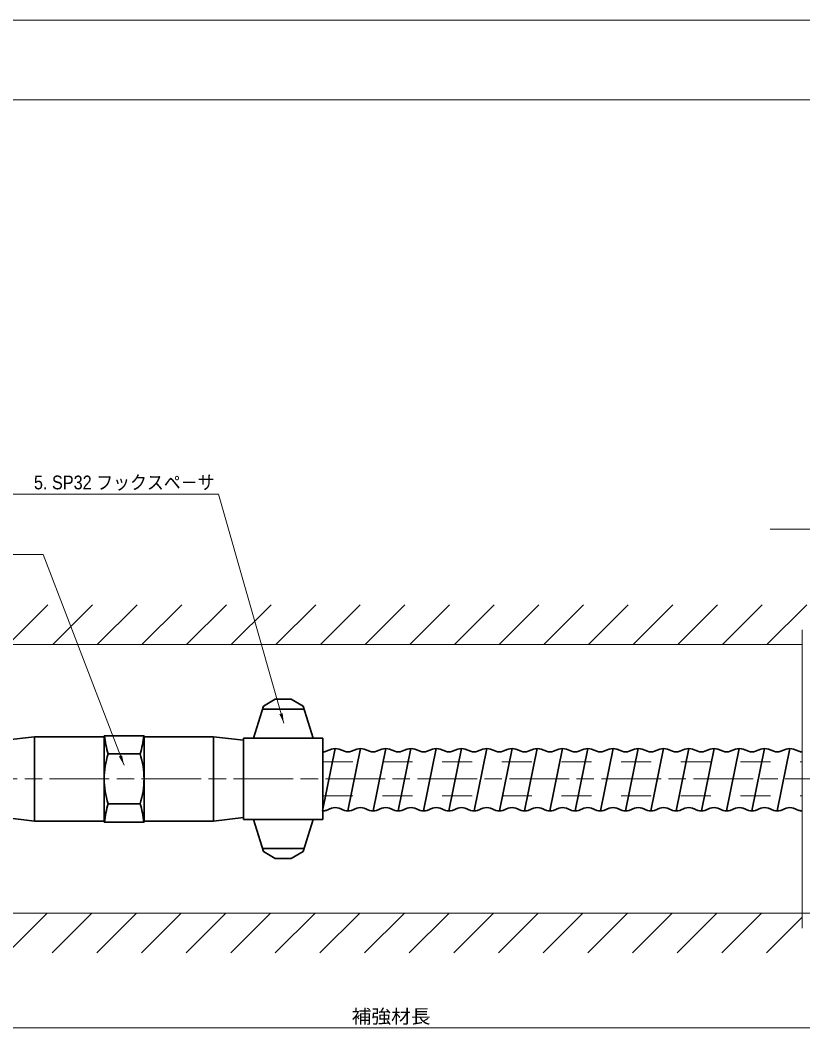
# Model space of a CAD drawing. Units: millimetres at full size, sheet at 1:2.5; details may follow other scales. Extents: x 2090 to 3770, y 1278 to 2481.
# Drawn here: x 2777 to 3171, y 1974 to 2481 of the extents above; entities that cross this region are included whole.
import ezdxf
from ezdxf.enums import TextEntityAlignment as Align

# ---------------------------------------------------------------- set-up
doc = ezdxf.new("R2010")
doc.units = ezdxf.units.MM
doc.header["$LTSCALE"] = 2.5
doc.linetypes.add('CHAIN', pattern=[18.5, 12, -1.5, 3.5, -1.5])
doc.linetypes.add('DASHED_SPACED', pattern=[12, 6, -6])
for name, color, linetype, lineweight in [('1外形線', 7, 'Continuous', 35), ('2細い実線', 3, 'Continuous', 20), ('3隠れ線', 2, 'DASHED_SPACED', 13), ('4中心線', 1, 'CHAIN', 15), ('6寸法線', 4, 'Continuous', 13), ('7 枠・タイトル', 7, 'Continuous', 13)]:
    doc.layers.add(name, color=color, linetype=linetype, lineweight=lineweight)
doc.styles.add('ＭＳ Ｐゴシック', font='')
doc.styles.get('ＭＳ Ｐゴシック').set_extended_font_data('MS PGothic')

# ---------------------------------------------------------------- blocks, each defined once
blk = doc.blocks.new('filled_arrow')
at = {"color": 0, "linetype": 'Continuous', "lineweight": -2}
blk.add_solid([(7.5, 1.25), (0, 0), (7.5, -1.25)], dxfattribs=at)

msp = doc.modelspace()

# ---------------------------------------------------------------- hatches: boundary and pattern name
at = {"layer": '2細い実線', "lineweight": 13}
h = msp.add_hatch(dxfattribs=at)
h.set_pattern_fill('USER', color=256, style=0, pattern_type=2)
h.set_pattern_definition([(45, (2624.049, 2221.686), (-11.22532, 11.22532), [])])
h.paths.add_polyline_path([(2496.242, 2166.81), (2496.242, 2186.81), (3630.331, 2186.81), (3630.331, 2166.81), (3180.591, 2166.81), (3180.591, 2174.31), (3170.591, 2174.31), (3170.591, 2166.81)])
h = msp.add_hatch(dxfattribs=at)
h.set_pattern_fill('USER', color=256, style=0, pattern_type=2)
h.set_pattern_definition([(45, (2624.049, 2201.686), (-11.22532, 11.22532), [])])
h.paths.add_polyline_path([(2496.413, 2011.81), (2496.348, 2031.81), (3170.591, 2031.81), (3170.591, 2024.31), (3180.591, 2024.31), (3180.591, 2031.81), (3630.331, 2031.81), (3630.331, 2011.81)])

# ---------------------------------------------------------------- linework, layer by layer
at = {"layer": '1外形線'}
for p, q in [((2905.639, 2139.31), (2899.611, 2135.83)), ((2913.584, 2139.31), (2905.639, 2139.31)), ((2913.584, 2139.31), (2919.611, 2135.83)), ((2899.611, 2135.83), (2894.611, 2119.81)), ((2920.086, 2134.31), (2899.137, 2134.31)), ((2919.611, 2135.83), (2924.611, 2119.81)), ((2784.611, 2120.51), (2769.611, 2118.81)), ((2819.611, 2120.51), (2784.611, 2120.51)), ((2784.611, 2120.51), (2784.611, 2078.11)), ((2819.611, 2099.31), (2819.611, 2121.01)), ((2839.611, 2121.01), (2819.611, 2121.01)), ((2839.611, 2099.31), (2839.611, 2121.01)), ((2874.611, 2120.51), (2839.611, 2120.51)), ((2874.611, 2120.51), (2874.611, 2078.11)), ((2874.611, 2120.51), (2889.611, 2118.81)), ((2929.611, 2119.81), (2889.611, 2119.81)), ((2889.611, 2119.81), (2889.611, 2078.81)), ((2889.611, 2118.81), (2889.611, 2079.81)), ((2929.611, 2119.81), (2929.611, 2078.81)), ((2935.748, 2114.524), (2929.398, 2083.184)), ((2931.189, 2113.166), (2933.853, 2114.205)), ((2937.69, 2114.212), (2940.352, 2113.166)), ((2948.448, 2114.524), (2942.098, 2083.184)), ((2943.889, 2113.166), (2946.553, 2114.205)), ((2950.39, 2114.212), (2953.052, 2113.166)), ((2961.148, 2114.524), (2954.798, 2083.184)), ((2956.589, 2113.166), (2959.253, 2114.205)), ((2963.09, 2114.212), (2965.752, 2113.166)), ((2973.848, 2114.524), (2967.498, 2083.184)), ((2969.289, 2113.166), (2971.953, 2114.205)), ((2975.79, 2114.212), (2978.452, 2113.166)), ((2986.571, 2114.524), (2980.221, 2083.184)), ((2981.989, 2113.166), (2984.653, 2114.205)), ((2988.49, 2114.212), (2991.152, 2113.166)), ((2999.282, 2114.524), (2992.921, 2083.184)), ((2994.689, 2113.166), (2997.353, 2114.205)), ((3001.19, 2114.212), (3003.852, 2113.166)), ((3011.971, 2114.524), (3005.621, 2083.184)), ((3007.389, 2113.166), (3010.053, 2114.205)), ((3013.89, 2114.212), (3016.552, 2113.166)), ((3024.671, 2114.524), (3018.321, 2083.184)), ((3020.089, 2113.166), (3022.753, 2114.205)), ((3026.59, 2114.212), (3029.252, 2113.166)), ((3037.382, 2114.524), (3031.021, 2083.184)), ((3032.789, 2113.166), (3035.453, 2114.205)), ((3039.29, 2114.212), (3041.952, 2113.166)), ((3050.071, 2114.524), (3043.721, 2083.184)), ((3045.489, 2113.166), (3048.153, 2114.205)), ((3051.99, 2114.212), (3054.652, 2113.166)), ((3062.748, 2114.524), (3056.398, 2083.184)), ((3058.189, 2113.166), (3060.853, 2114.205)), ((3064.69, 2114.212), (3067.352, 2113.166)), ((3075.459, 2114.524), (3069.098, 2083.184)), ((3070.889, 2113.166), (3073.553, 2114.205)), ((3077.39, 2114.212), (3080.052, 2113.166)), ((3088.148, 2114.524), (3081.798, 2083.184)), ((3083.589, 2113.166), (3086.253, 2114.205)), ((3090.09, 2114.212), (3092.752, 2113.166)), ((3100.848, 2114.524), (3094.498, 2083.184)), ((3096.289, 2113.166), (3098.953, 2114.205)), ((3102.79, 2114.212), (3105.452, 2113.166)), ((3113.559, 2114.524), (3107.198, 2083.184)), ((3108.989, 2113.166), (3111.653, 2114.205)), ((3115.49, 2114.212), (3118.152, 2113.166)), ((3126.248, 2114.524), (3119.898, 2083.184)), ((3121.689, 2113.166), (3124.353, 2114.205)), ((3128.19, 2114.212), (3130.852, 2113.166)), ((3138.948, 2114.524), (3132.598, 2083.184)), ((3134.389, 2113.166), (3137.053, 2114.205)), ((3140.89, 2114.212), (3143.552, 2113.166)), ((3151.659, 2114.524), (3145.298, 2083.184)), ((3147.089, 2113.166), (3149.753, 2114.205)), ((3153.59, 2114.212), (3156.252, 2113.166)), ((3164.348, 2114.524), (3157.998, 2083.184)), ((3159.789, 2113.166), (3162.453, 2114.205)), ((3166.29, 2114.212), (3168.952, 2113.166)), ((2837.611, 2111.839), (2821.611, 2111.839)), ((2837.611, 2111.839), (2821.611, 2111.839)), ((2819.611, 2099.31), (2819.611, 2077.61)), ((2839.611, 2099.31), (2839.611, 2077.61)), ((2837.611, 2086.782), (2821.611, 2086.782)), ((2837.611, 2086.782), (2821.611, 2086.782)), ((2931.189, 2083.476), (2933.853, 2084.515)), ((2937.69, 2084.522), (2940.352, 2083.476)), ((2943.889, 2083.476), (2946.553, 2084.515)), ((2950.39, 2084.522), (2953.052, 2083.476)), ((2956.589, 2083.476), (2959.253, 2084.515)), ((2963.09, 2084.522), (2965.752, 2083.476)), ((2969.289, 2083.476), (2971.953, 2084.515)), ((2975.79, 2084.522), (2978.452, 2083.476)), ((2981.989, 2083.476), (2984.653, 2084.515)), ((2988.49, 2084.522), (2991.152, 2083.476)), ((2994.689, 2083.476), (2997.353, 2084.515)), ((3001.19, 2084.522), (3003.852, 2083.476)), ((3007.389, 2083.476), (3010.053, 2084.515)), ((3013.89, 2084.522), (3016.552, 2083.476)), ((3020.089, 2083.476), (3022.753, 2084.515)), ((3026.59, 2084.522), (3029.252, 2083.476)), ((3032.789, 2083.476), (3035.453, 2084.515)), ((3039.29, 2084.522), (3041.952, 2083.476)), ((3045.489, 2083.476), (3048.153, 2084.515)), ((3051.99, 2084.522), (3054.652, 2083.476)), ((3058.189, 2083.476), (3060.853, 2084.515)), ((3064.69, 2084.522), (3067.352, 2083.476)), ((3070.889, 2083.476), (3073.553, 2084.515)), ((3077.39, 2084.522), (3080.052, 2083.476)), ((3083.589, 2083.476), (3086.253, 2084.515)), ((3090.09, 2084.522), (3092.752, 2083.476)), ((3096.289, 2083.476), (3098.953, 2084.515)), ((3102.79, 2084.522), (3105.452, 2083.476)), ((3108.989, 2083.476), (3111.653, 2084.515)), ((3115.49, 2084.522), (3118.152, 2083.476)), ((3121.689, 2083.476), (3124.353, 2084.515)), ((3128.19, 2084.522), (3130.852, 2083.476)), ((3134.389, 2083.476), (3137.053, 2084.515)), ((3140.89, 2084.522), (3143.552, 2083.476)), ((3147.089, 2083.476), (3149.753, 2084.515)), ((3153.59, 2084.522), (3156.252, 2083.476)), ((3159.789, 2083.476), (3162.453, 2084.515)), ((3166.29, 2084.522), (3168.952, 2083.476)), ((2784.611, 2078.11), (2769.611, 2079.81)), ((2819.611, 2078.11), (2784.611, 2078.11)), ((2839.611, 2077.61), (2819.611, 2077.61)), ((2874.611, 2078.11), (2839.611, 2078.11)), ((2874.611, 2078.11), (2889.611, 2079.81)), ((2929.611, 2078.81), (2889.611, 2078.81)), ((2899.611, 2062.79), (2894.611, 2078.81)), ((2919.611, 2062.79), (2924.611, 2078.81)), ((2920.086, 2064.31), (2899.137, 2064.31)), ((2905.639, 2059.31), (2899.611, 2062.79)), ((2913.584, 2059.31), (2919.611, 2062.79)), ((2913.584, 2059.31), (2905.639, 2059.31))]:
    msp.add_line(p, q, dxfattribs=at)
for centre, radius, start, end in [((2859.852, 2124.367), 40.241, 184.78533, 198.13988), ((2799.37, 2124.367), 40.241, 341.86012, 355.21467), ((2929.421, 2118.374), 5.5, 271.98495, 288.75705), ((2935.782, 2108.524), 6, 71.46161, 108.75705), ((2942.121, 2118.374), 5.5, 251.24295, 288.75705), ((2948.482, 2108.524), 6, 71.46161, 108.75705), ((2954.821, 2118.374), 5.5, 251.24295, 288.75705), ((2961.182, 2108.524), 6, 71.46161, 108.75705), ((2967.521, 2118.374), 5.5, 251.24295, 288.75705), ((2973.882, 2108.524), 6, 71.46161, 108.75705), ((2980.221, 2118.374), 5.5, 251.24295, 288.75705), ((2986.582, 2108.524), 6, 71.46161, 108.75705), ((2992.921, 2118.374), 5.5, 251.24295, 288.75705), ((2999.282, 2108.524), 6, 71.46161, 108.75705), ((3005.621, 2118.374), 5.5, 251.24295, 288.75705), ((3011.982, 2108.524), 6, 71.46161, 108.75705), ((3018.321, 2118.374), 5.5, 251.24295, 288.75705), ((3024.682, 2108.524), 6, 71.46161, 108.75705), ((3031.021, 2118.374), 5.5, 251.24295, 288.75705), ((3037.382, 2108.524), 6, 71.46161, 108.75705), ((3043.721, 2118.374), 5.5, 251.24295, 288.75705), ((3050.082, 2108.524), 6, 71.46161, 108.75705), ((3056.421, 2118.374), 5.5, 251.24295, 288.75705), ((3062.782, 2108.524), 6, 71.46161, 108.75705), ((3069.121, 2118.374), 5.5, 251.24295, 288.75705), ((3075.482, 2108.524), 6, 71.46161, 108.75705), ((3081.821, 2118.374), 5.5, 251.24295, 288.75705), ((3088.182, 2108.524), 6, 71.46161, 108.75705), ((3094.521, 2118.374), 5.5, 251.24295, 288.75705), ((3100.882, 2108.524), 6, 71.46161, 108.75705), ((3107.221, 2118.374), 5.5, 251.24295, 288.75705), ((3113.582, 2108.524), 6, 71.46161, 108.75705), ((3119.921, 2118.374), 5.5, 251.24295, 288.75705), ((3126.282, 2108.524), 6, 71.46161, 108.75705), ((3132.621, 2118.374), 5.5, 251.24295, 288.75705), ((3138.982, 2108.524), 6, 71.46161, 108.75705), ((3145.321, 2118.374), 5.5, 251.24295, 288.75705), ((3151.682, 2108.524), 6, 71.46161, 108.75705), ((3158.021, 2118.374), 5.5, 251.24295, 288.75705), ((3164.382, 2108.524), 6, 71.46161, 108.75705), ((3170.721, 2118.374), 5.5, 251.24295, 268.64923), ((2859.852, 2099.31), 40.241, 161.86012, 198.13988), ((2799.37, 2099.31), 40.241, 341.86012, 18.13988), ((2859.852, 2074.253), 40.241, 161.86012, 175.21467), ((2799.37, 2074.253), 40.241, 4.78533, 18.13988), ((2929.421, 2088.684), 5.5, 271.98495, 288.75705), ((2935.782, 2078.834), 6, 71.46161, 108.75705), ((2942.121, 2088.684), 5.5, 251.24295, 288.75705), ((2948.482, 2078.834), 6, 71.46161, 108.75705), ((2954.821, 2088.684), 5.5, 251.24295, 288.75705), ((2961.182, 2078.834), 6, 71.46161, 108.75705), ((2967.521, 2088.684), 5.5, 251.24295, 288.75705), ((2973.882, 2078.834), 6, 71.46161, 108.75705), ((2980.221, 2088.684), 5.5, 251.24295, 288.75705), ((2986.582, 2078.834), 6, 71.46161, 108.75705), ((2992.921, 2088.684), 5.5, 251.24295, 288.75705), ((2999.282, 2078.834), 6, 71.46161, 108.75705), ((3005.621, 2088.684), 5.5, 251.24295, 288.75705), ((3011.982, 2078.834), 6, 71.46161, 108.75705), ((3018.321, 2088.684), 5.5, 251.24295, 288.75705), ((3024.682, 2078.834), 6, 71.46161, 108.75705), ((3031.021, 2088.684), 5.5, 251.24295, 288.75705), ((3037.382, 2078.834), 6, 71.46161, 108.75705), ((3043.721, 2088.684), 5.5, 251.24295, 288.75705), ((3050.082, 2078.834), 6, 71.46161, 108.75705), ((3056.421, 2088.684), 5.5, 251.24295, 288.75705), ((3062.782, 2078.834), 6, 71.46161, 108.75705), ((3069.121, 2088.684), 5.5, 251.24295, 288.75705), ((3075.482, 2078.834), 6, 71.46161, 108.75705), ((3081.821, 2088.684), 5.5, 251.24295, 288.75705), ((3088.182, 2078.834), 6, 71.46161, 108.75705), ((3094.521, 2088.684), 5.5, 251.24295, 288.75705), ((3100.882, 2078.834), 6, 71.46161, 108.75705), ((3107.221, 2088.684), 5.5, 251.24295, 288.75705), ((3113.582, 2078.834), 6, 71.46161, 108.75705), ((3119.921, 2088.684), 5.5, 251.24295, 288.75705), ((3126.282, 2078.834), 6, 71.46161, 108.75705), ((3132.621, 2088.684), 5.5, 251.24295, 288.75705), ((3138.982, 2078.834), 6, 71.46161, 108.75705), ((3145.321, 2088.684), 5.5, 251.24295, 288.75705), ((3151.682, 2078.834), 6, 71.46161, 108.75705), ((3158.021, 2088.684), 5.5, 251.24295, 288.75705), ((3164.382, 2078.834), 6, 71.46161, 108.75705), ((3170.721, 2088.684), 5.5, 251.24295, 268.64923)]:
    msp.add_arc(centre, radius, start, end, dxfattribs=at)
at = {"layer": '2細い実線'}
for p, q in [((3170.591, 2024.31), (3170.591, 2174.31)), ((3170.591, 2166.81), (2436.611, 2166.81)), ((3180.591, 2031.81), (2436.611, 2031.81))]:
    msp.add_line(p, q, dxfattribs=at)
at = {"layer": '3隠れ線'}
for p, q in [((2929.611, 2107.81), (3170.591, 2107.81)), ((2929.611, 2090.81), (3170.591, 2090.81))]:
    msp.add_line(p, q, dxfattribs=at)
at = {"layer": '4中心線'}
msp.add_line((2329.611, 2099.31), (3645.603, 2099.31), dxfattribs=at)
at = {"layer": '6寸法線'}
msp.add_line((2329.611, 1974.109), (3598.124, 1974.109), dxfattribs=at)
for points in [[(2909.9, 2127.253), (2908.533, 2132.063), (2877.138, 2242.516), (2771.334, 2242.516)], [(3265.111, 2135.661), (3263.758, 2140.475), (3240.042, 2224.863), (3154.405, 2224.863)], [(2829.557, 2106.166), (2827.763, 2110.833), (2788.853, 2212.052), (2694.784, 2212.052)]]:
    msp.add_lwpolyline(points, dxfattribs=at)
at = {"layer": '7 枠・タイトル'}
for p, q in [((2089.646, 2480.788), (3769.646, 2480.788)), ((2129.646, 2440.788), (3729.646, 2440.788))]:
    msp.add_line(p, q, dxfattribs=at)

# ---------------------------------------------------------------- block references
at = {"layer": '6寸法線', "xscale": 0.667, "yscale": 0.667}
for p, rotation in [((2909.9, 2127.253), 105.9), ((2829.557, 2106.166), 111)]:
    msp.add_blockref('filled_arrow', p, dxfattribs=dict(at, rotation=rotation))

# ---------------------------------------------------------------- texts
at = {"layer": '6寸法線', "style": 'ＭＳ Ｐゴシック', "width": 0.9}
msp.add_text('5. SP32 フックスペ－サ', height=6.928, dxfattribs=at).set_placement((2875.082, 2248.336), align=Align.MIDDLE_RIGHT)
at = {"layer": '6寸法線', "style": 'ＭＳ Ｐゴシック', "width": 1.05}
msp.add_text('補強材長', height=6.928, dxfattribs=at).set_placement((2963.868, 1979.862), align=Align.MIDDLE_CENTER)

doc.saveas('drawing.dxf')
